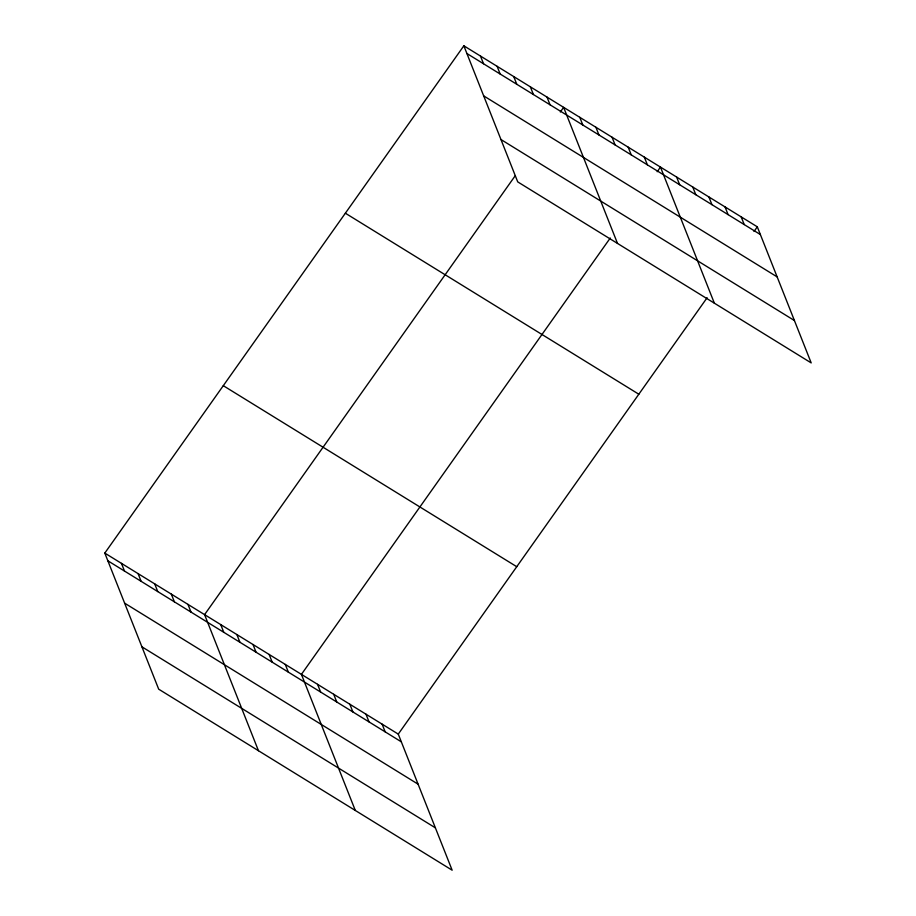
<?xml version="1.0" encoding="UTF-8"?>
<svg xmlns="http://www.w3.org/2000/svg" width="916" height="916" viewBox="0 0 916 916"><rect width="100%" height="100%" fill="white"/><g stroke="black" fill="none" stroke-linecap="round" stroke-linejoin="round"><path stroke-width="1.37" d="M104.802 553.092L398.265 734.105L452.149 870.2L158.686 689.175L104.802 553.092L463.851 45.8L757.314 226.825L811.198 362.908L517.735 181.895L463.851 45.8M515.078 175.941L204.577 614.636L258.461 750.731M560.34 111.992L563.626 107.344L617.51 243.438M610.274 238L301.421 674.371L355.305 810.465M657.184 171.739L660.47 167.078L714.354 303.173M398.265 734.105L707.118 297.734M754.017 231.473L757.314 226.825M466.897 53.506L760.36 234.53M483.671 95.871L777.134 276.895M500.96 139.53L794.424 320.543M345.366 213.21L638.83 394.224M223.286 385.682L516.75 566.706M107.859 560.798L401.322 741.823M124.633 603.163L418.097 784.188M141.911 646.81L435.375 827.835M741.17 216.863L744.227 224.569M725.037 206.913L728.083 214.619M708.892 196.951L711.95 204.657M692.748 187.001L695.805 194.707M676.615 177.04L679.661 184.746M644.326 157.128L647.383 164.834M628.193 147.167L631.238 154.884M612.048 137.217L615.105 144.923M595.904 127.255L598.961 134.973M579.771 117.305L582.816 125.011M547.001 97.085L550.047 104.802M530.364 86.837L533.421 94.543M513.739 76.578L516.796 84.283M497.113 66.318L500.159 74.024M480.476 56.059L483.534 63.765M382.132 724.155L385.178 731.861M365.988 714.194L369.034 721.9M349.843 704.244L352.9 711.95M333.71 694.282L336.756 701.988M317.566 684.332L320.623 692.038M285.288 664.421L288.334 672.126M269.144 654.459L272.201 662.165M252.999 644.509L256.056 652.215M236.866 634.548L239.912 642.253M220.722 624.586L223.779 632.303M187.952 604.377L191.009 612.083M171.326 594.118L174.372 601.823M154.69 583.858L157.747 591.576M138.064 573.599L141.11 581.317M121.439 563.351L124.484 571.057"/></g></svg>
